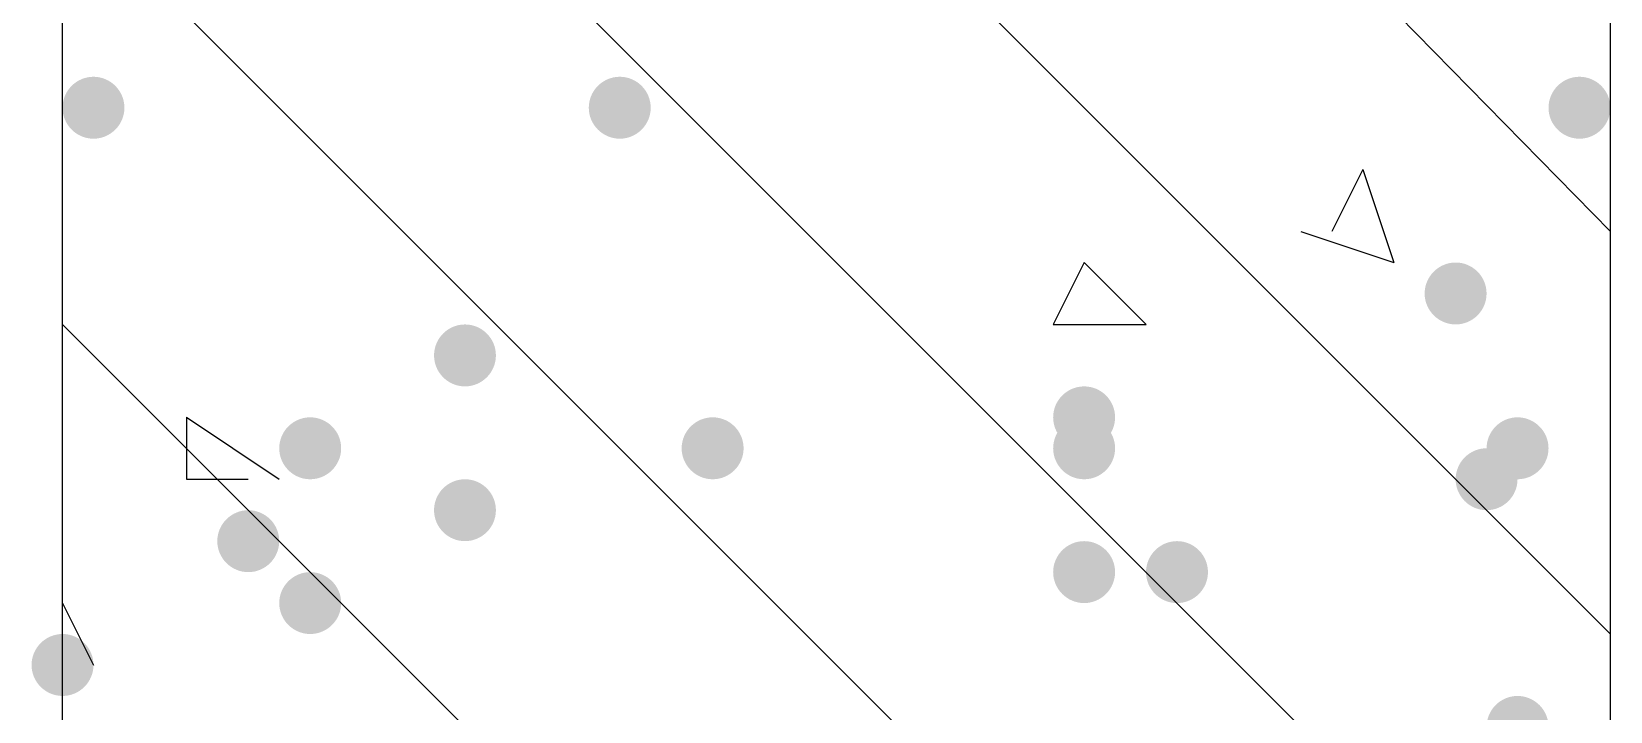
# Model space of a CAD drawing. Header units: inches. Extents: x 11 to 286, y 6 to 196.
# Drawn here: x 161.727 to 163.886, y 118.484 to 119.414 of the extents above; entities that cross this region are included whole.
import ezdxf

# ---------------------------------------------------------------- set-up
doc = ezdxf.new("R2010")
doc.units = ezdxf.units.IN
doc.header["$MEASUREMENT"] = 0
doc.layers.add('PDF_几何图形', color=7, linetype='Continuous')
doc.layers.add('PDF_实体填充', color=7, linetype='Continuous', true_color=0xffffff)

msp = doc.modelspace()

# ---------------------------------------------------------------- hatches: boundary and pattern name
at = {"layer": 'PDF_实体填充', "transparency": 33554559}
h = msp.add_hatch(color=7, dxfattribs=at)
edge = h.paths.add_edge_path(flags=0)
edge.add_spline(control_points=[(161.8544, 119.3094), (161.8544, 119.2862), (161.8354, 119.2671), (161.8121, 119.2671)], knot_values=[0, 0, 0, 0, 1, 1, 1, 1], degree=3, periodic=0)
edge.add_spline(control_points=[(161.8121, 119.2671), (161.7888, 119.2671), (161.7698, 119.2862), (161.7698, 119.3094)], knot_values=[0, 0, 0, 0, 1, 1, 1, 1], degree=3, periodic=0)
edge.add_line((161.7698, 119.3094), (161.7698, 119.3094))
edge.add_spline(control_points=[(161.7698, 119.3094), (161.7698, 119.3327), (161.7888, 119.3518), (161.8121, 119.3518)], knot_values=[0, 0, 0, 0, 1, 1, 1, 1], degree=3, periodic=0)
edge.add_spline(control_points=[(161.8121, 119.3518), (161.8354, 119.3518), (161.8544, 119.3327), (161.8544, 119.3094)], knot_values=[0, 0, 0, 0, 1, 1, 1, 1], degree=3, periodic=0)
edge.add_line((161.8544, 119.3094), (161.8544, 119.3094))
edge.add_line((161.8544, 119.3094), (161.8544, 119.3094))
h = msp.add_hatch(color=7, dxfattribs=at)
edge = h.paths.add_edge_path(flags=0)
edge.add_spline(control_points=[(162.5741, 119.3094), (162.5741, 119.2862), (162.5551, 119.2671), (162.5318, 119.2671)], knot_values=[0, 0, 0, 0, 1, 1, 1, 1], degree=3, periodic=0)
edge.add_spline(control_points=[(162.5318, 119.2671), (162.5085, 119.2671), (162.4894, 119.2862), (162.4894, 119.3094)], knot_values=[0, 0, 0, 0, 1, 1, 1, 1], degree=3, periodic=0)
edge.add_line((162.4894, 119.3094), (162.4894, 119.3094))
edge.add_spline(control_points=[(162.4894, 119.3094), (162.4894, 119.3327), (162.5085, 119.3518), (162.5318, 119.3518)], knot_values=[0, 0, 0, 0, 1, 1, 1, 1], degree=3, periodic=0)
edge.add_spline(control_points=[(162.5318, 119.3518), (162.5551, 119.3518), (162.5741, 119.3327), (162.5741, 119.3094)], knot_values=[0, 0, 0, 0, 1, 1, 1, 1], degree=3, periodic=0)
edge.add_line((162.5741, 119.3094), (162.5741, 119.3094))
edge.add_line((162.5741, 119.3094), (162.5741, 119.3094))
h = msp.add_hatch(color=7, dxfattribs=at)
edge = h.paths.add_edge_path(flags=0)
edge.add_spline(control_points=[(163.8864, 119.3094), (163.8864, 119.2862), (163.8674, 119.2671), (163.8441, 119.2671)], knot_values=[0, 0, 0, 0, 1, 1, 1, 1], degree=3, periodic=0)
edge.add_spline(control_points=[(163.8441, 119.2671), (163.8208, 119.2671), (163.8018, 119.2862), (163.8018, 119.3094)], knot_values=[0, 0, 0, 0, 1, 1, 1, 1], degree=3, periodic=0)
edge.add_line((163.8018, 119.3094), (163.8018, 119.3094))
edge.add_spline(control_points=[(163.8018, 119.3094), (163.8018, 119.3327), (163.8208, 119.3518), (163.8441, 119.3518)], knot_values=[0, 0, 0, 0, 1, 1, 1, 1], degree=3, periodic=0)
edge.add_spline(control_points=[(163.8441, 119.3518), (163.8674, 119.3518), (163.8864, 119.3327), (163.8864, 119.3094)], knot_values=[0, 0, 0, 0, 1, 1, 1, 1], degree=3, periodic=0)
edge.add_line((163.8864, 119.3094), (163.8864, 119.3094))
edge.add_line((163.8864, 119.3094), (163.8864, 119.3094))
h = msp.add_hatch(color=7, dxfattribs=at)
edge = h.paths.add_edge_path(flags=0)
edge.add_spline(control_points=[(163.7171, 119.0554), (163.7171, 119.0322), (163.6981, 119.0131), (163.6748, 119.0131)], knot_values=[0, 0, 0, 0, 1, 1, 1, 1], degree=3, periodic=0)
edge.add_spline(control_points=[(163.6748, 119.0131), (163.6515, 119.0131), (163.6324, 119.0322), (163.6324, 119.0554)], knot_values=[0, 0, 0, 0, 1, 1, 1, 1], degree=3, periodic=0)
edge.add_line((163.6324, 119.0554), (163.6324, 119.0554))
edge.add_spline(control_points=[(163.6324, 119.0554), (163.6324, 119.0787), (163.6515, 119.0978), (163.6748, 119.0978)], knot_values=[0, 0, 0, 0, 1, 1, 1, 1], degree=3, periodic=0)
edge.add_spline(control_points=[(163.6748, 119.0978), (163.6981, 119.0978), (163.7171, 119.0787), (163.7171, 119.0554)], knot_values=[0, 0, 0, 0, 1, 1, 1, 1], degree=3, periodic=0)
edge.add_line((163.7171, 119.0554), (163.7171, 119.0554))
edge.add_line((163.7171, 119.0554), (163.7171, 119.0554))
h = msp.add_hatch(color=7, dxfattribs=at)
edge = h.paths.add_edge_path(flags=0)
edge.add_spline(control_points=[(162.3624, 118.9708), (162.3624, 118.9475), (162.3434, 118.9284), (162.3201, 118.9284)], knot_values=[0, 0, 0, 0, 1, 1, 1, 1], degree=3, periodic=0)
edge.add_spline(control_points=[(162.3201, 118.9284), (162.2968, 118.9284), (162.2778, 118.9475), (162.2778, 118.9708)], knot_values=[0, 0, 0, 0, 1, 1, 1, 1], degree=3, periodic=0)
edge.add_line((162.2778, 118.9708), (162.2778, 118.9708))
edge.add_spline(control_points=[(162.2778, 118.9708), (162.2778, 118.9941), (162.2968, 119.0131), (162.3201, 119.0131)], knot_values=[0, 0, 0, 0, 1, 1, 1, 1], degree=3, periodic=0)
edge.add_spline(control_points=[(162.3201, 119.0131), (162.3434, 119.0131), (162.3624, 118.9941), (162.3624, 118.9708)], knot_values=[0, 0, 0, 0, 1, 1, 1, 1], degree=3, periodic=0)
edge.add_line((162.3624, 118.9708), (162.3624, 118.9708))
edge.add_line((162.3624, 118.9708), (162.3624, 118.9708))
h = msp.add_hatch(color=7, dxfattribs=at)
edge = h.paths.add_edge_path(flags=0)
edge.add_spline(control_points=[(163.2091, 118.8861), (163.2091, 118.8628), (163.1901, 118.8438), (163.1668, 118.8438)], knot_values=[0, 0, 0, 0, 1, 1, 1, 1], degree=3, periodic=0)
edge.add_spline(control_points=[(163.1668, 118.8438), (163.1435, 118.8438), (163.1244, 118.8628), (163.1244, 118.8861)], knot_values=[0, 0, 0, 0, 1, 1, 1, 1], degree=3, periodic=0)
edge.add_line((163.1244, 118.8861), (163.1244, 118.8861))
edge.add_spline(control_points=[(163.1244, 118.8861), (163.1244, 118.9094), (163.1435, 118.9284), (163.1668, 118.9284)], knot_values=[0, 0, 0, 0, 1, 1, 1, 1], degree=3, periodic=0)
edge.add_spline(control_points=[(163.1668, 118.9284), (163.1901, 118.9284), (163.2091, 118.9094), (163.2091, 118.8861)], knot_values=[0, 0, 0, 0, 1, 1, 1, 1], degree=3, periodic=0)
edge.add_line((163.2091, 118.8861), (163.2091, 118.8861))
edge.add_line((163.2091, 118.8861), (163.2091, 118.8861))
h = msp.add_hatch(color=7, dxfattribs=at)
edge = h.paths.add_edge_path(flags=0)
edge.add_spline(control_points=[(162.1508, 118.8438), (162.1508, 118.8205), (162.1317, 118.8014), (162.1084, 118.8014)], knot_values=[0, 0, 0, 0, 1, 1, 1, 1], degree=3, periodic=0)
edge.add_spline(control_points=[(162.1084, 118.8014), (162.0852, 118.8014), (162.0661, 118.8205), (162.0661, 118.8438)], knot_values=[0, 0, 0, 0, 1, 1, 1, 1], degree=3, periodic=0)
edge.add_line((162.0661, 118.8438), (162.0661, 118.8438))
edge.add_spline(control_points=[(162.0661, 118.8438), (162.0661, 118.8671), (162.0852, 118.8861), (162.1084, 118.8861)], knot_values=[0, 0, 0, 0, 1, 1, 1, 1], degree=3, periodic=0)
edge.add_spline(control_points=[(162.1084, 118.8861), (162.1317, 118.8861), (162.1508, 118.8671), (162.1508, 118.8438)], knot_values=[0, 0, 0, 0, 1, 1, 1, 1], degree=3, periodic=0)
edge.add_line((162.1508, 118.8438), (162.1508, 118.8438))
edge.add_line((162.1508, 118.8438), (162.1508, 118.8438))
h = msp.add_hatch(color=7, dxfattribs=at)
edge = h.paths.add_edge_path(flags=0)
edge.add_spline(control_points=[(162.7011, 118.8438), (162.7011, 118.8205), (162.6821, 118.8014), (162.6588, 118.8014)], knot_values=[0, 0, 0, 0, 1, 1, 1, 1], degree=3, periodic=0)
edge.add_spline(control_points=[(162.6588, 118.8014), (162.6355, 118.8014), (162.6164, 118.8205), (162.6164, 118.8438)], knot_values=[0, 0, 0, 0, 1, 1, 1, 1], degree=3, periodic=0)
edge.add_line((162.6164, 118.8438), (162.6164, 118.8438))
edge.add_spline(control_points=[(162.6164, 118.8438), (162.6164, 118.8671), (162.6355, 118.8861), (162.6588, 118.8861)], knot_values=[0, 0, 0, 0, 1, 1, 1, 1], degree=3, periodic=0)
edge.add_spline(control_points=[(162.6588, 118.8861), (162.6821, 118.8861), (162.7011, 118.8671), (162.7011, 118.8438)], knot_values=[0, 0, 0, 0, 1, 1, 1, 1], degree=3, periodic=0)
edge.add_line((162.7011, 118.8438), (162.7011, 118.8438))
edge.add_line((162.7011, 118.8438), (162.7011, 118.8438))
h = msp.add_hatch(color=7, dxfattribs=at)
edge = h.paths.add_edge_path(flags=0)
edge.add_spline(control_points=[(163.2091, 118.8438), (163.2091, 118.8205), (163.1901, 118.8014), (163.1668, 118.8014)], knot_values=[0, 0, 0, 0, 1, 1, 1, 1], degree=3, periodic=0)
edge.add_spline(control_points=[(163.1668, 118.8014), (163.1435, 118.8014), (163.1244, 118.8205), (163.1244, 118.8438)], knot_values=[0, 0, 0, 0, 1, 1, 1, 1], degree=3, periodic=0)
edge.add_line((163.1244, 118.8438), (163.1244, 118.8438))
edge.add_spline(control_points=[(163.1244, 118.8438), (163.1244, 118.8671), (163.1435, 118.8861), (163.1668, 118.8861)], knot_values=[0, 0, 0, 0, 1, 1, 1, 1], degree=3, periodic=0)
edge.add_spline(control_points=[(163.1668, 118.8861), (163.1901, 118.8861), (163.2091, 118.8671), (163.2091, 118.8438)], knot_values=[0, 0, 0, 0, 1, 1, 1, 1], degree=3, periodic=0)
edge.add_line((163.2091, 118.8438), (163.2091, 118.8438))
edge.add_line((163.2091, 118.8438), (163.2091, 118.8438))
h = msp.add_hatch(color=7, dxfattribs=at)
edge = h.paths.add_edge_path(flags=0)
edge.add_spline(control_points=[(163.8018, 118.8438), (163.8018, 118.8205), (163.7827, 118.8014), (163.7594, 118.8014)], knot_values=[0, 0, 0, 0, 1, 1, 1, 1], degree=3, periodic=0)
edge.add_spline(control_points=[(163.7594, 118.8014), (163.7362, 118.8014), (163.7171, 118.8205), (163.7171, 118.8438)], knot_values=[0, 0, 0, 0, 1, 1, 1, 1], degree=3, periodic=0)
edge.add_line((163.7171, 118.8438), (163.7171, 118.8438))
edge.add_spline(control_points=[(163.7171, 118.8438), (163.7171, 118.8671), (163.7362, 118.8861), (163.7594, 118.8861)], knot_values=[0, 0, 0, 0, 1, 1, 1, 1], degree=3, periodic=0)
edge.add_spline(control_points=[(163.7594, 118.8861), (163.7827, 118.8861), (163.8018, 118.8671), (163.8018, 118.8438)], knot_values=[0, 0, 0, 0, 1, 1, 1, 1], degree=3, periodic=0)
edge.add_line((163.8018, 118.8438), (163.8018, 118.8438))
edge.add_line((163.8018, 118.8438), (163.8018, 118.8438))
h = msp.add_hatch(color=7, dxfattribs=at)
edge = h.paths.add_edge_path(flags=0)
edge.add_spline(control_points=[(163.7594, 118.8014), (163.7594, 118.7782), (163.7404, 118.7591), (163.7171, 118.7591)], knot_values=[0, 0, 0, 0, 1, 1, 1, 1], degree=3, periodic=0)
edge.add_spline(control_points=[(163.7171, 118.7591), (163.6938, 118.7591), (163.6748, 118.7782), (163.6748, 118.8014)], knot_values=[0, 0, 0, 0, 1, 1, 1, 1], degree=3, periodic=0)
edge.add_line((163.6748, 118.8014), (163.6748, 118.8014))
edge.add_spline(control_points=[(163.6748, 118.8014), (163.6748, 118.8247), (163.6938, 118.8438), (163.7171, 118.8438)], knot_values=[0, 0, 0, 0, 1, 1, 1, 1], degree=3, periodic=0)
edge.add_spline(control_points=[(163.7171, 118.8438), (163.7404, 118.8438), (163.7594, 118.8247), (163.7594, 118.8014)], knot_values=[0, 0, 0, 0, 1, 1, 1, 1], degree=3, periodic=0)
edge.add_line((163.7594, 118.8014), (163.7594, 118.8014))
edge.add_line((163.7594, 118.8014), (163.7594, 118.8014))
h = msp.add_hatch(color=7, dxfattribs=at)
edge = h.paths.add_edge_path(flags=0)
edge.add_spline(control_points=[(162.3624, 118.7591), (162.3624, 118.7358), (162.3434, 118.7168), (162.3201, 118.7168)], knot_values=[0, 0, 0, 0, 1, 1, 1, 1], degree=3, periodic=0)
edge.add_spline(control_points=[(162.3201, 118.7168), (162.2968, 118.7168), (162.2778, 118.7358), (162.2778, 118.7591)], knot_values=[0, 0, 0, 0, 1, 1, 1, 1], degree=3, periodic=0)
edge.add_line((162.2778, 118.7591), (162.2778, 118.7591))
edge.add_spline(control_points=[(162.2778, 118.7591), (162.2778, 118.7824), (162.2968, 118.8014), (162.3201, 118.8014)], knot_values=[0, 0, 0, 0, 1, 1, 1, 1], degree=3, periodic=0)
edge.add_spline(control_points=[(162.3201, 118.8014), (162.3434, 118.8014), (162.3624, 118.7824), (162.3624, 118.7591)], knot_values=[0, 0, 0, 0, 1, 1, 1, 1], degree=3, periodic=0)
edge.add_line((162.3624, 118.7591), (162.3624, 118.7591))
edge.add_line((162.3624, 118.7591), (162.3624, 118.7591))
h = msp.add_hatch(color=7, dxfattribs=at)
edge = h.paths.add_edge_path(flags=0)
edge.add_spline(control_points=[(162.0661, 118.7168), (162.0661, 118.6935), (162.0471, 118.6744), (162.0238, 118.6744)], knot_values=[0, 0, 0, 0, 1, 1, 1, 1], degree=3, periodic=0)
edge.add_spline(control_points=[(162.0238, 118.6744), (162.0005, 118.6744), (161.9814, 118.6935), (161.9814, 118.7168)], knot_values=[0, 0, 0, 0, 1, 1, 1, 1], degree=3, periodic=0)
edge.add_line((161.9814, 118.7168), (161.9814, 118.7168))
edge.add_spline(control_points=[(161.9814, 118.7168), (161.9814, 118.7401), (162.0005, 118.7591), (162.0238, 118.7591)], knot_values=[0, 0, 0, 0, 1, 1, 1, 1], degree=3, periodic=0)
edge.add_spline(control_points=[(162.0238, 118.7591), (162.0471, 118.7591), (162.0661, 118.7401), (162.0661, 118.7168)], knot_values=[0, 0, 0, 0, 1, 1, 1, 1], degree=3, periodic=0)
edge.add_line((162.0661, 118.7168), (162.0661, 118.7168))
edge.add_line((162.0661, 118.7168), (162.0661, 118.7168))
h = msp.add_hatch(color=7, dxfattribs=at)
edge = h.paths.add_edge_path(flags=0)
edge.add_spline(control_points=[(163.2091, 118.6744), (163.2091, 118.6512), (163.1901, 118.6321), (163.1668, 118.6321)], knot_values=[0, 0, 0, 0, 1, 1, 1, 1], degree=3, periodic=0)
edge.add_spline(control_points=[(163.1668, 118.6321), (163.1435, 118.6321), (163.1244, 118.6512), (163.1244, 118.6744)], knot_values=[0, 0, 0, 0, 1, 1, 1, 1], degree=3, periodic=0)
edge.add_line((163.1244, 118.6744), (163.1244, 118.6744))
edge.add_spline(control_points=[(163.1244, 118.6744), (163.1244, 118.6977), (163.1435, 118.7168), (163.1668, 118.7168)], knot_values=[0, 0, 0, 0, 1, 1, 1, 1], degree=3, periodic=0)
edge.add_spline(control_points=[(163.1668, 118.7168), (163.1901, 118.7168), (163.2091, 118.6977), (163.2091, 118.6744)], knot_values=[0, 0, 0, 0, 1, 1, 1, 1], degree=3, periodic=0)
edge.add_line((163.2091, 118.6744), (163.2091, 118.6744))
edge.add_line((163.2091, 118.6744), (163.2091, 118.6744))
h = msp.add_hatch(color=7, dxfattribs=at)
edge = h.paths.add_edge_path(flags=0)
edge.add_spline(control_points=[(163.3361, 118.6744), (163.3361, 118.6512), (163.3171, 118.6321), (163.2938, 118.6321)], knot_values=[0, 0, 0, 0, 1, 1, 1, 1], degree=3, periodic=0)
edge.add_spline(control_points=[(163.2938, 118.6321), (163.2705, 118.6321), (163.2514, 118.6512), (163.2514, 118.6744)], knot_values=[0, 0, 0, 0, 1, 1, 1, 1], degree=3, periodic=0)
edge.add_line((163.2514, 118.6744), (163.2514, 118.6744))
edge.add_spline(control_points=[(163.2514, 118.6744), (163.2514, 118.6977), (163.2705, 118.7168), (163.2938, 118.7168)], knot_values=[0, 0, 0, 0, 1, 1, 1, 1], degree=3, periodic=0)
edge.add_spline(control_points=[(163.2938, 118.7168), (163.3171, 118.7168), (163.3361, 118.6977), (163.3361, 118.6744)], knot_values=[0, 0, 0, 0, 1, 1, 1, 1], degree=3, periodic=0)
edge.add_line((163.3361, 118.6744), (163.3361, 118.6744))
edge.add_line((163.3361, 118.6744), (163.3361, 118.6744))
h = msp.add_hatch(color=7, dxfattribs=at)
edge = h.paths.add_edge_path(flags=0)
edge.add_spline(control_points=[(162.1508, 118.6321), (162.1508, 118.6088), (162.1317, 118.5898), (162.1084, 118.5898)], knot_values=[0, 0, 0, 0, 1, 1, 1, 1], degree=3, periodic=0)
edge.add_spline(control_points=[(162.1084, 118.5898), (162.0852, 118.5898), (162.0661, 118.6088), (162.0661, 118.6321)], knot_values=[0, 0, 0, 0, 1, 1, 1, 1], degree=3, periodic=0)
edge.add_line((162.0661, 118.6321), (162.0661, 118.6321))
edge.add_spline(control_points=[(162.0661, 118.6321), (162.0661, 118.6554), (162.0852, 118.6744), (162.1084, 118.6744)], knot_values=[0, 0, 0, 0, 1, 1, 1, 1], degree=3, periodic=0)
edge.add_spline(control_points=[(162.1084, 118.6744), (162.1317, 118.6744), (162.1508, 118.6554), (162.1508, 118.6321)], knot_values=[0, 0, 0, 0, 1, 1, 1, 1], degree=3, periodic=0)
edge.add_line((162.1508, 118.6321), (162.1508, 118.6321))
edge.add_line((162.1508, 118.6321), (162.1508, 118.6321))
h = msp.add_hatch(color=7, dxfattribs=at)
edge = h.paths.add_edge_path(flags=0)
edge.add_spline(control_points=[(161.8121, 118.5474), (161.8121, 118.5242), (161.7931, 118.5051), (161.7698, 118.5051)], knot_values=[0, 0, 0, 0, 1, 1, 1, 1], degree=3, periodic=0)
edge.add_spline(control_points=[(161.7698, 118.5051), (161.7465, 118.5051), (161.7274, 118.5242), (161.7274, 118.5474)], knot_values=[0, 0, 0, 0, 1, 1, 1, 1], degree=3, periodic=0)
edge.add_line((161.7274, 118.5474), (161.7274, 118.5474))
edge.add_spline(control_points=[(161.7274, 118.5474), (161.7274, 118.5707), (161.7465, 118.5898), (161.7698, 118.5898)], knot_values=[0, 0, 0, 0, 1, 1, 1, 1], degree=3, periodic=0)
edge.add_spline(control_points=[(161.7698, 118.5898), (161.7931, 118.5898), (161.8121, 118.5707), (161.8121, 118.5474)], knot_values=[0, 0, 0, 0, 1, 1, 1, 1], degree=3, periodic=0)
edge.add_line((161.8121, 118.5474), (161.8121, 118.5474))
edge.add_line((161.8121, 118.5474), (161.8121, 118.5474))
h = msp.add_hatch(color=7, dxfattribs=at)
edge = h.paths.add_edge_path(flags=0)
edge.add_spline(control_points=[(163.8018, 118.4628), (163.8018, 118.4395), (163.7827, 118.4204), (163.7594, 118.4204)], knot_values=[0, 0, 0, 0, 1, 1, 1, 1], degree=3, periodic=0)
edge.add_spline(control_points=[(163.7594, 118.4204), (163.7362, 118.4204), (163.7171, 118.4395), (163.7171, 118.4628)], knot_values=[0, 0, 0, 0, 1, 1, 1, 1], degree=3, periodic=0)
edge.add_line((163.7171, 118.4628), (163.7171, 118.4628))
edge.add_spline(control_points=[(163.7171, 118.4628), (163.7171, 118.4861), (163.7362, 118.5051), (163.7594, 118.5051)], knot_values=[0, 0, 0, 0, 1, 1, 1, 1], degree=3, periodic=0)
edge.add_spline(control_points=[(163.7594, 118.5051), (163.7827, 118.5051), (163.8018, 118.4861), (163.8018, 118.4628)], knot_values=[0, 0, 0, 0, 1, 1, 1, 1], degree=3, periodic=0)
edge.add_line((163.8018, 118.4628), (163.8018, 118.4628))
edge.add_line((163.8018, 118.4628), (163.8018, 118.4628))

# ---------------------------------------------------------------- linework, layer by layer
at = {"layer": 'PDF_几何图形'}
for p, q in [((161.7698, 111.9858), (161.7698, 150.5514)), ((163.8864, 104.0271), (163.8864, 150.5514)), ((161.7698, 121.2991), (163.8864, 119.1401)), ((161.7698, 120.7064), (163.8864, 118.5898)), ((161.7698, 120.1561), (163.8864, 118.0394)), ((161.7698, 119.6058), (163.8864, 117.4891)), ((163.5478, 119.2248), (163.5054, 119.1401)), ((163.5478, 119.2248), (163.5901, 119.0978)), ((163.4631, 119.1401), (163.5901, 119.0978)), ((163.1668, 119.0978), (163.1244, 119.0131)), ((163.1668, 119.0978), (163.2514, 119.0131)), ((161.7698, 119.0131), (163.8864, 116.8964)), ((163.1244, 119.0131), (163.2514, 119.0131)), ((161.9391, 118.8861), (162.0661, 118.8014)), ((161.9391, 118.8861), (161.9391, 118.8014)), ((161.9391, 118.8014), (162.0238, 118.8014)), ((161.7698, 118.6321), (161.8121, 118.5474))]:
    msp.add_line(p, q, dxfattribs=at)

doc.saveas('drawing.dxf')
